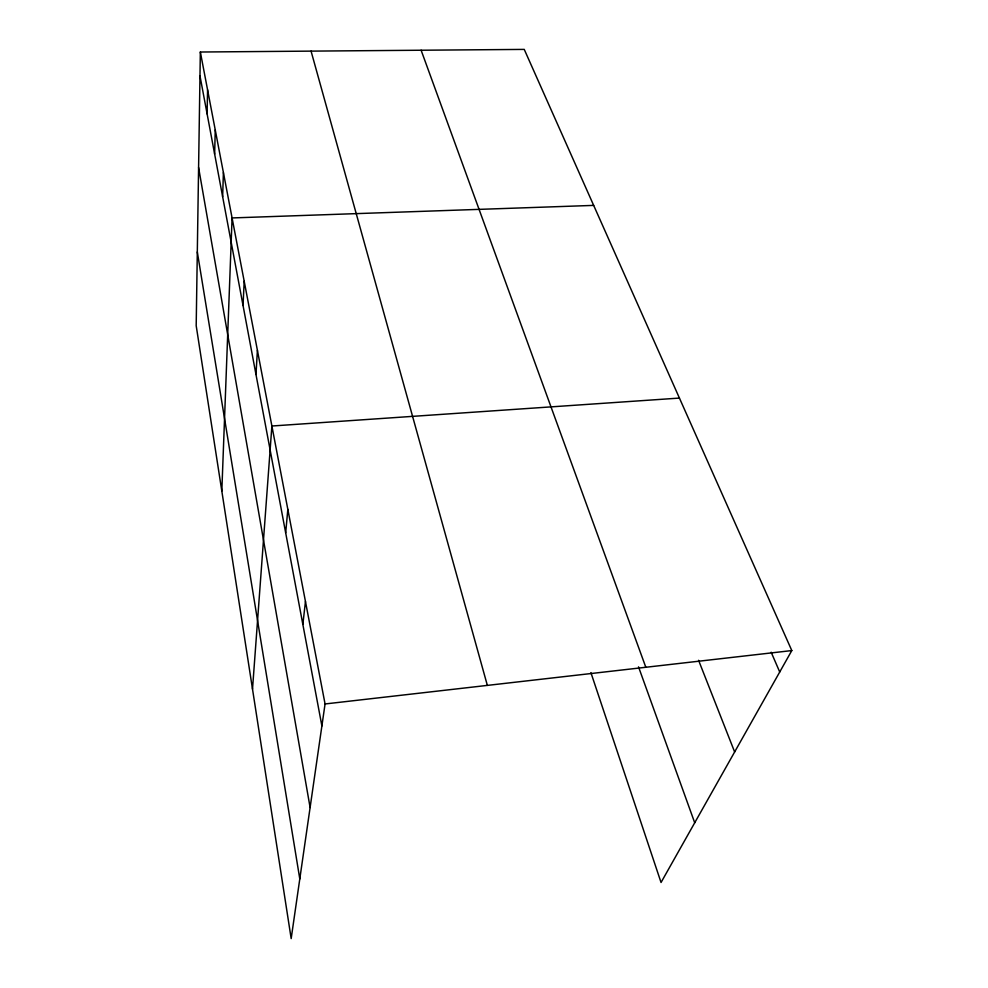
<?xml version="1.0" encoding="UTF-8"?>
<svg xmlns="http://www.w3.org/2000/svg" width="988" height="988" viewBox="0 0 988 988"><rect width="100%" height="100%" fill="white"/><g stroke="black" fill="none" stroke-linecap="round" stroke-linejoin="round"><path stroke-width="1.48" d="M200.342 52.018L196.192 325.707L291.176 938.6L325.064 703.962L200.342 52.018L524.245 49.4L791.808 650.573L661.046 882.482L590.91 672.643M207.097 113.855L207.579 89.822M214.643 154.091L215.248 129.934M222.646 196.797L223.399 172.567M221.818 491.073L232.081 217.94L593.677 205.393M243.036 305.514L244.197 281.234M255.978 374.489L257.411 350.308M252.508 689.081L271.885 426.013L679.435 398.078M285.68 532.865L287.829 509.326M302.847 624.404L305.465 601.482M325.064 703.962L791.808 650.573M771.159 652.216L779.73 671.988M698.578 660.305L734.64 751.954M421.123 50.227L645.819 667.27M638.52 666.851L694.712 822.769M311.059 51.117L487.356 685.4M199.984 75.903L321.89 725.958M198.588 167.528L310.108 807.542M197.316 251.965L299.796 878.962"/></g></svg>
